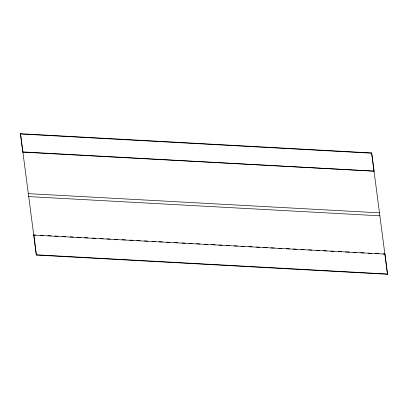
<?xml version="1.0" encoding="UTF-8"?>
<svg xmlns="http://www.w3.org/2000/svg" width="408" height="408" viewBox="0 0 408 408"><rect width="100%" height="100%" fill="white"/><g stroke="black" fill="none" stroke-linecap="round" stroke-linejoin="round"><path stroke-width="0.61" d="M383.061 253.98L384.974 254.082L387.518 274.273L36.358 255.056L20.482 133.727L371.642 152.944L374.039 171.136L22.797 152.159L20.482 133.727M35.715 234.972L33.731 235.11L384.974 254.082M36.358 255.056L33.808 234.87M387.518 274.273L371.642 152.944M20.4 133.972L371.56 153.184M22.879 151.919L374.039 171.136M28.264 193.637L379.425 212.849M28.652 196.595L379.817 215.806M40.173 235.217L43.35 235.391M47.802 235.635L50.985 235.809M54.805 236.018L57.982 236.191M62.434 236.436L65.617 236.609M70.069 236.854L73.251 237.028M77.066 237.237L80.886 237.446M84.701 237.655L87.883 237.828M92.336 238.073L95.518 238.246M99.97 238.491L103.153 238.665M106.967 238.874L110.15 239.047M114.602 239.292L117.784 239.465M122.237 239.705L125.414 239.884M129.871 240.123L133.049 240.297M136.869 240.506L140.046 240.684M144.503 240.924L147.681 241.097M152.133 241.342L155.315 241.516M159.135 241.725L162.313 241.898M166.765 242.143L169.947 242.316M174.4 242.561L177.582 242.734M182.034 242.979L185.217 243.153M189.031 243.362L192.214 243.535M196.666 243.78L199.849 243.953M204.301 244.198L207.483 244.372M211.298 244.581L215.118 244.79M218.933 244.999L222.115 245.172M226.567 245.417L229.745 245.591M234.202 245.835L237.38 246.009M241.199 246.218L244.377 246.391M248.834 246.636L252.011 246.809M256.464 247.054L259.646 247.228M263.466 247.437L267.281 247.646M271.096 247.855L274.278 248.028M278.73 248.268L281.913 248.446M286.365 248.686L289.547 248.86M293.362 249.069L296.545 249.247M300.997 249.487L304.179 249.66M308.632 249.905L311.814 250.079M316.266 250.323L319.449 250.497M323.264 250.706L326.446 250.879M330.898 251.124L334.075 251.297M338.533 251.542L341.71 251.716M345.53 251.925L349.345 252.134M353.165 252.343L356.342 252.516M360.794 252.761L363.977 252.934M368.429 253.179L371.611 253.353M375.426 253.562L378.609 253.735M36.44 254.816L387.6 274.028"/></g></svg>
